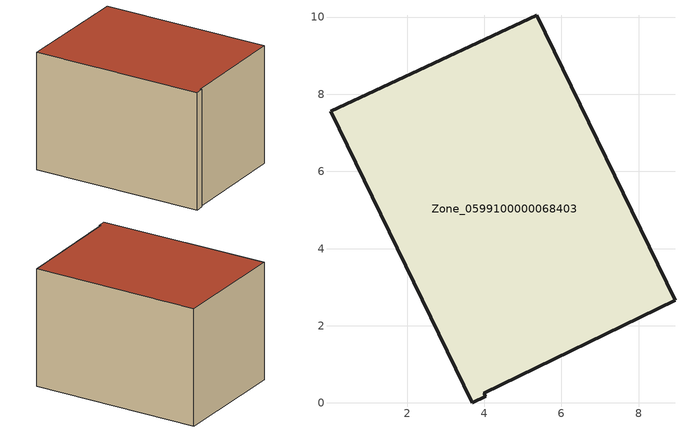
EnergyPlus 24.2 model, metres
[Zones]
Zone_0599100000068403
 floor ground (C_G): 3.99,0.25 4.03,0.17 3.69,0 0.01,7.56 5.36,10.05 8.94,2.66 z0
 wall outside (C_F): 0.01,7.56 3.69,0 4.03,0.17 3.99,0.25 8.94,2.66 5.36,10.05 0.01,7.56 z0:5.75
 roof outside (C_R): 5.36,10.05 0.01,7.56 3.69,0 4.03,0.17 3.99,0.25 8.94,2.66 z5.75
[BUILDING]
Pand.0599100000068403: North Axis=0; Terrain=City; Loads Convergence Tolerance Value=0.04; Temperature Convergence Tolerance Value=0.4; Solar Distribution=FullExterior; Maximum Number of Warmup Days=25; Minimum Number of Warmup Days=1
[Site:Location]
Rotterdam.The.Hague.AP_ZH_NLD Design_Conditions: Latitude=51.96; Longitude=4.45; Time Zone=1; Elevation=-4.5
[SITE:GROUNDTEMPERATURE:BUILDINGSURFACE]
18, 18, 18, 18, 18, 18, 18, 18, 18, 18, 18, 18
[MATERIAL] Thermal Absorptance=0.9; Solar Absorptance=0.7; Visible Absorptance=0.7
Name | Roughness | Thickness | Conductivity | Density | Specific Heat
G.TI.1946-1964 | MediumSmooth | 0.15 | 1 | 540 | 1210
F.TI.1946-1964 | Rough | 0.3 | 0.857143 | 1920 | 840
R.TI.1946-1964 | MediumRough | 0.2 | 0.277778 | 1500 | 1000
[CONSTRUCTION]
C_G: G.TI.1946-1964
C_F: F.TI.1946-1964
C_R: R.TI.1946-1964
[ZONE]
Zone_0599100000068403: Type=1; Multiplier=1; Ceiling Height=Autocalculate; Volume=Autocalculate; Floor Area=autocalculate; Part of Total Floor Area=Yes
[ZONEINFILTRATION:DESIGNFLOWRATE]
Infil_Zone_0599100000068403: Zone or ZoneList or Space or SpaceList=Zone_0599100000068403; Schedule=AlwaysOn; Design Flow Rate Calculation Method=Flow/Area; Flow Rate per Floor Area=0.003; Constant Term Coefficient=1; Temperature Term Coefficient=0; Velocity Term Coefficient=0; Velocity Squared Term Coefficient=0
[HVACTEMPLATE:ZONE:IDEALLOADSAIRSYSTEM]
Zone_0599100000068403: Maximum Heating Supply Air Temperature=50; Minimum Cooling Supply Air Temperature=13; Maximum Heating Supply Air Humidity Ratio=0.0156; Minimum Cooling Supply Air Humidity Ratio=0.0077; Heating Limit=NoLimit; Cooling Limit=NoLimit; Dehumidification Control Type=ConstantSensibleHeatRatio; Cooling Sensible Heat Ratio=0.7; Dehumidification Setpoint=60; Humidification Control Type=None; Humidification Setpoint=30; Outdoor Air Method=None; Outdoor Air Flow Rate per Person=0.00944; Outdoor Air Flow Rate per Zone Floor Area=0; Outdoor Air Flow Rate per Zone=0; Demand Controlled Ventilation Type=None; Outdoor Air Economizer Type=NoEconomizer; Heat Recovery Type=None; Sensible Heat Recovery Effectiveness=0.7; Latent Heat Recovery Effectiveness=0.65
[ZONECONTROL:THERMOSTAT]
ThermostatControl_Zone_0599100000068403: Zone or ZoneList=Zone_0599100000068403; Control Type Schedule=DualSetpointControlType; Control 1=Thermostat_Zone_0599100000068403; Temperature Difference Between Cutout And Setpoint=0
[THERMOSTATSETPOINT:DUALSETPOINT]
Thermostat_Zone_0599100000068403: Heating Setpoint Temperature Schedule=HeatingSetpoint_Zone_0599100000068403; Cooling Setpoint Temperature Schedule=CoolingSetpoint_Zone_0599100000068403
[SCHEDULE:COMPACT]
HeatingSetpoint_Zone_0599100000068403: Through: 12/31, For: AllDays, Until: 24:00, 21
CoolingSetpoint_Zone_0599100000068403: Through: 12/31, For: AllDays, Until: 24:00, 24
DualSetpointControlType: Through: 12/31, For: AllDays, Until: 24:00, 4
AlwaysOn: Through: 12/31, For: AllDays, Until: 24:00, 1
